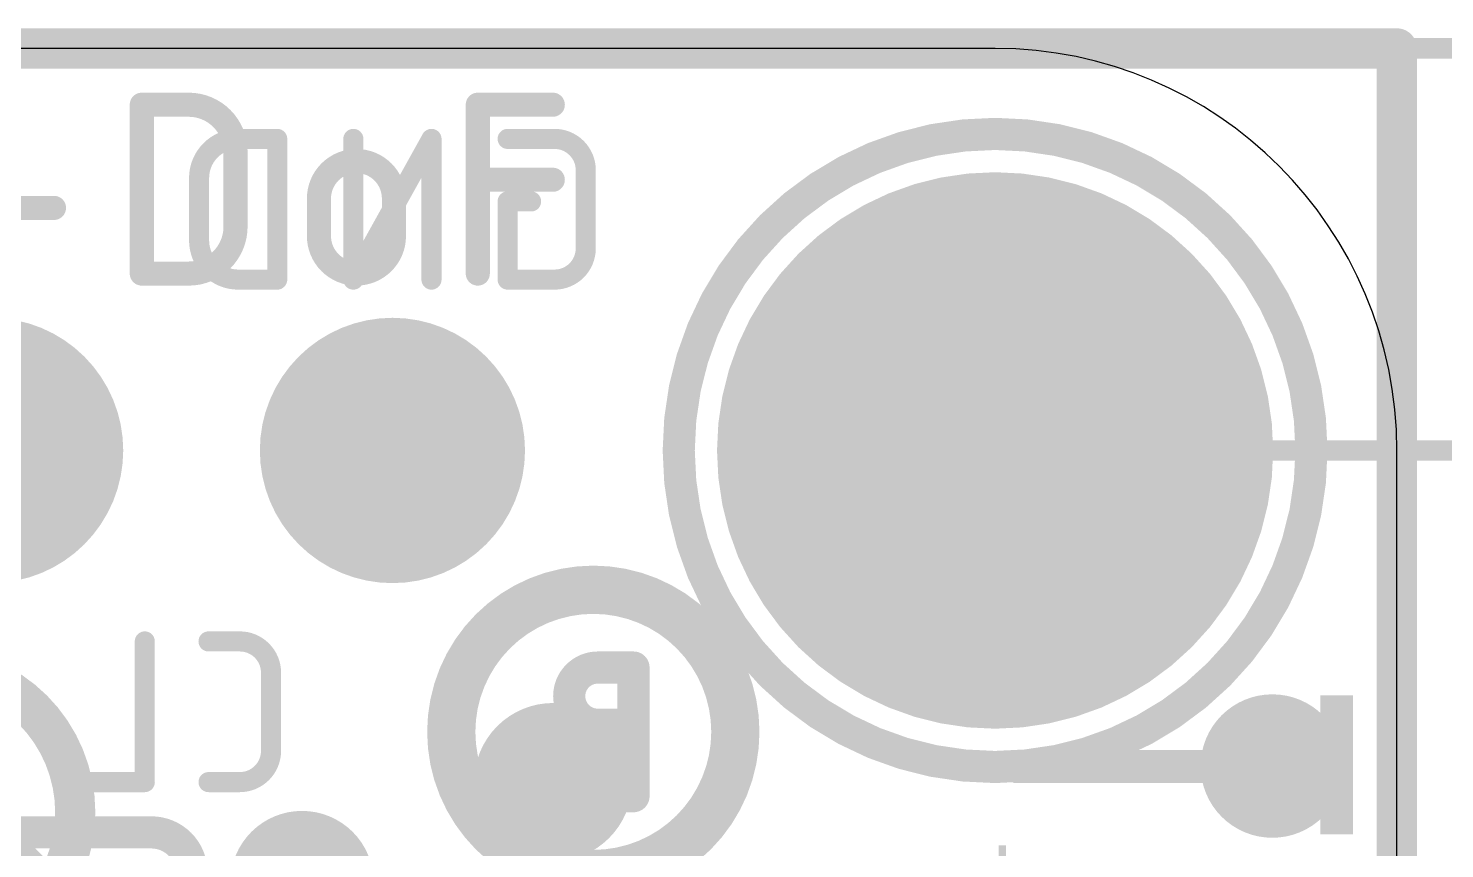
# Model space of a CAD drawing. Extents: x -0.1 to 34.3, y -4.7 to 17.9.
# Drawn here: x 16.75 to 25.7, y 12.72 to 17.91 of the extents above; entities that cross this region are included whole.
import ezdxf

# ---------------------------------------------------------------- set-up
doc = ezdxf.new("R2010")
doc.units = 0
for name, color, linetype in [('1', 12, 'CONTINUOUS'), ('16', 5, 'CONTINUOUS'), ('17', 110, 'CONTINUOUS'), ('18', 110, 'CONTINUOUS'), ('20', 31, 'CONTINUOUS'), ('21', 40, 'CONTINUOUS'), ('22', 6, 'CONTINUOUS'), ('47', 253, 'CONTINUOUS')]:
    doc.layers.add(name, color=color, linetype=linetype)

# ---------------------------------------------------------------- blocks, each defined once
blk = doc.blocks.new('PIE')
at = {"const_width": 0.5}
blk.add_lwpolyline([(0, -0.25, 1), (0, 0.25, 1), (0, -0.25)], format="xyb", dxfattribs=at)
blk = doc.blocks.new('ROUNDP')
at = {"const_width": 0.5}
blk.add_lwpolyline([(0, -0.25, 1), (0, 0.25, 1), (0, -0.25)], format="xyb", dxfattribs=at)
blk = doc.blocks.new('RECT')
blk.add_solid([(-0.5, -0.5), (0.5, -0.5), (-0.5, 0.5), (0.5, 0.5)])
blk = doc.blocks.new('ROUNDV')
at = {"const_width": 0.5}
blk.add_lwpolyline([(0, -0.25, 1), (0, 0.25, 1), (0, -0.25)], format="xyb", dxfattribs=at)

msp = doc.modelspace()

# ---------------------------------------------------------------- linework, layer by layer
at = {"layer": '1', "const_width": 0.254}
for points in [[(0, 17.78), (25.4, 17.78)], [(25.4, 17.78), (25.4, 0)]]:
    msp.add_lwpolyline(points, dxfattribs=at)
at = {"layer": '1', "const_width": 0.127}
for points in [[(25.4635, 17.78, 1), (25.3365, 17.78)], [(25.4, 17.7165, 1), (25.4, 17.8435)]]:
    msp.add_lwpolyline(points, format="xyb", dxfattribs=at)
at = {"layer": '16', "const_width": 0.254}
for points in [[(0, 17.78), (25.4, 17.78)], [(25.4, 17.78), (25.4, 0)], [(16.891, 12.446), (16.51, 12.827)]]:
    msp.add_lwpolyline(points, dxfattribs=at)
at = {"layer": '16', "const_width": 0.127}
for points in [[(25.4635, 17.78, 1), (25.3365, 17.78)], [(25.4, 17.7165, 1), (25.4, 17.8435)]]:
    msp.add_lwpolyline(points, format="xyb", dxfattribs=at)
at = {"layer": '20'}
for p, q in [((22.86, 17.78), (2.54, 17.78)), ((25.4, 2.54), (25.4, 15.24))]:
    msp.add_line(p, q, dxfattribs=at)
msp.add_arc((22.86, 15.24), 2.54, 0, 90, dxfattribs=at)
at = {"layer": '21', "const_width": 0.1524}
for points in [[(17.4655, 16.3576), (17.4655, 17.4244)], [(17.4655, 17.4244), (17.7618, 17.4244)], [(19.5897, 16.3576), (19.5897, 17.4244)], [(19.5897, 17.4244), (20.0638, 17.4244)], [(18.0582, 17.1281), (18.0582, 16.6539)], [(19.5897, 16.9503), (20.0638, 16.9503)], [(16.1992, 16.7725), (16.9104, 16.7725)], [(18.5855, 16.5947), (18.5855, 16.8317)], [(19.0596, 16.8317), (19.0596, 16.5947)], [(17.7618, 16.3576), (17.4655, 16.3576)]]:
    msp.add_lwpolyline(points, dxfattribs=at)
at = {"layer": '21'}
for points, const_width in [([(17.5036, 17.4244, 1), (17.4274, 17.4244)], 0.0762), ([(17.4655, 17.4625, 1), (17.4655, 17.3863)], 0.0762), ([(18.0582, 17.1281, 0.4142), (17.7618, 17.4244)], 0.1524), ([(17.7618, 17.4625, 1), (17.7618, 17.3863)], 0.0762), ([(17.7618, 17.3863, 1), (17.7618, 17.4625)], 0.0762), ([(19.6278, 17.4244, 1), (19.5516, 17.4244)], 0.0762), ([(19.5897, 17.4625, 1), (19.5897, 17.3863)], 0.0762), ([(20.0638, 17.3863, 1), (20.0638, 17.4625)], 0.0762), ([(22.86, 13.24, 1), (22.86, 17.24, 1), (22.86, 13.24)], 0.2032), ([(18.0963, 17.1281, 1), (18.0201, 17.1281)], 0.0762), ([(18.0201, 17.1281, 1), (18.0963, 17.1281)], 0.0762), ([(19.0596, 16.8317, 1), (18.5855, 16.8317)], 0.1524), ([(19.5897, 16.9884, 1), (19.5897, 16.9122)], 0.0762), ([(20.0638, 16.9122, 1), (20.0638, 16.9884)], 0.0762), ([(16.9104, 16.7344, 1), (16.9104, 16.8106)], 0.0762), ([(18.6236, 16.8317, 1), (18.5474, 16.8317)], 0.0762), ([(18.5474, 16.8317, 1), (18.6236, 16.8317)], 0.0762), ([(19.0977, 16.8317, 1), (19.0215, 16.8317)], 0.0762), ([(19.0215, 16.8317, 1), (19.0977, 16.8317)], 0.0762), ([(17.7618, 16.3576, 0.4142), (18.0582, 16.6539)], 0.1524), ([(18.0963, 16.6539, 1), (18.0201, 16.6539)], 0.0762), ([(18.0201, 16.6539, 1), (18.0963, 16.6539)], 0.0762), ([(18.5855, 16.5947, 1), (19.0596, 16.5947)], 0.1524), ([(18.6236, 16.5947, 1), (18.5474, 16.5947)], 0.0762), ([(19.0977, 16.5947, 1), (19.0215, 16.5947)], 0.0762), ([(18.5474, 16.5947, 1), (18.6236, 16.5947)], 0.0762), ([(19.0215, 16.5947, 1), (19.0977, 16.5947)], 0.0762), ([(17.4655, 16.3957, 1), (17.4655, 16.3195)], 0.0762), ([(17.4274, 16.3576, 1), (17.5036, 16.3576)], 0.0762), ([(17.7618, 16.3957, 1), (17.7618, 16.3195)], 0.0762), ([(17.7618, 16.3195, 1), (17.7618, 16.3957)], 0.0762), ([(19.5516, 16.3576, 1), (19.6278, 16.3576)], 0.0762), ([(16.129, 12.0382, 1), (16.129, 13.8698, 1), (16.129, 12.0382)], 0.254)]:
    msp.add_lwpolyline(points, format="xyb", dxfattribs=dict(at, const_width=const_width))
at = {"layer": '22'}
for points, const_width in [([(18.0746, 17.2085, 0.4142), (17.8277, 16.9616)], 0.127), ([(18.0746, 17.2402, 1), (18.0746, 17.1768)], 0.0635), ([(18.0746, 17.1768, 1), (18.0746, 17.2402)], 0.0635), ([(18.3533, 17.2085, 1), (18.2898, 17.2085)], 0.0635), ([(18.3216, 17.1768, 1), (18.3216, 17.2402)], 0.0635), ([(18.8348, 17.2085, 1), (18.7713, 17.2085)], 0.0635), ([(19.3287, 17.2085, 1), (19.2652, 17.2085)], 0.0635), ([(19.3247, 17.1931, 1), (19.2692, 17.2239)], 0.0635), ([(19.7784, 17.2402, 1), (19.7784, 17.1768)], 0.0635), ([(20.0747, 17.2403, 1), (20.0747, 17.1768)], 0.0635), ([(20.2723, 17.0109, 0.4142), (20.0747, 17.2085)], 0.127), ([(20.0747, 17.1768, 1), (20.0747, 17.2402)], 0.0635), ([(17.8594, 16.9616, 1), (17.796, 16.9616)], 0.0635), ([(20.3041, 17.0109, 1), (20.2406, 17.0109)], 0.0635), ([(20.2406, 17.0109, 1), (20.3041, 17.0109)], 0.0635), ([(17.7959, 16.9616, 1), (17.8594, 16.9616)], 0.0635), ([(19.7784, 16.8451, 1), (19.7784, 16.7816)], 0.0635), ([(19.8102, 16.8134, 1), (19.7467, 16.8134)], 0.0635), ([(19.9266, 16.7816, 1), (19.9266, 16.8451)], 0.0635), ([(17.8277, 16.5664, 0.4142), (18.0746, 16.3195)], 0.127), ([(17.8594, 16.5664, 1), (17.796, 16.5664)], 0.0635), ([(17.796, 16.5664, 1), (17.8594, 16.5664)], 0.0635), ([(20.0747, 16.3195, 0.4142), (20.2723, 16.5171)], 0.127), ([(20.304, 16.5171, 1), (20.2405, 16.5171)], 0.0635), ([(20.2406, 16.5171, 1), (20.3041, 16.5171)], 0.0635), ([(18.0746, 16.3513, 1), (18.0746, 16.2878)], 0.0635), ([(18.0746, 16.2878, 1), (18.0746, 16.3513)], 0.0635), ([(18.2898, 16.3195, 1), (18.3533, 16.3195)], 0.0635), ([(18.3216, 16.2878, 1), (18.3216, 16.3513)], 0.0635), ([(18.7713, 16.3195, 1), (18.8348, 16.3195)], 0.0635), ([(18.7753, 16.3349, 1), (18.8308, 16.3041)], 0.0635), ([(19.2652, 16.3195, 1), (19.3287, 16.3195)], 0.0635), ([(19.7784, 16.3513, 1), (19.7784, 16.2878)], 0.0635), ([(19.7467, 16.3195, 1), (19.8102, 16.3195)], 0.0635), ([(20.0747, 16.3513, 1), (20.0747, 16.2878)], 0.0635), ([(20.0747, 16.2878, 1), (20.0747, 16.3513)], 0.0635), ([(20.32, 12.564, 1), (20.32, 14.36, 1), (20.32, 12.564)], 0.3048), ([(17.5162, 14.0335, 1), (17.4527, 14.0335)], 0.0635), ([(17.8875, 14.0653, 1), (17.8875, 14.0017)], 0.0635), ([(18.0851, 14.0653, 1), (18.0851, 14.0018)], 0.0635), ([(18.2826, 13.8359, 0.4142), (18.0851, 14.0335)], 0.127), ([(18.0851, 14.0017, 1), (18.0851, 14.0653)], 0.0635), ([(20.3482, 13.8684, 1), (20.3482, 13.5072)], 0.2032), ([(20.3482, 13.9192, 1), (20.3482, 13.8176)], 0.1016), ([(20.3482, 13.8176, 1), (20.3482, 13.9192)], 0.1016), ([(20.6248, 13.8684, 1), (20.5232, 13.8684)], 0.1016), ([(20.574, 13.8176, 1), (20.574, 13.9192)], 0.1016), ([(18.3144, 13.8359, 1), (18.2509, 13.8359)], 0.0635), ([(18.2509, 13.8359, 1), (18.3144, 13.8359)], 0.0635), ([(20.3482, 13.5072, 1), (20.3482, 13.0556)], 0.2032), ([(20.3482, 13.558, 1), (20.3482, 13.4564)], 0.1016), ([(20.3482, 13.4564, 1), (20.3482, 13.558)], 0.1016), ([(20.3482, 13.4564, 1), (20.3482, 13.558)], 0.1016), ([(20.574, 13.4564, 1), (20.574, 13.558)], 0.1016), ([(18.0851, 13.1445, 0.4142), (18.2826, 13.3421)], 0.127), ([(18.3144, 13.3421, 1), (18.2509, 13.3421)], 0.0635), ([(18.2509, 13.3421, 1), (18.3144, 13.3421)], 0.0635), ([(17.0893, 13.1763, 1), (17.0893, 13.1128)], 0.0635), ([(17.4527, 13.1445, 1), (17.5162, 13.1445)], 0.0635), ([(17.4844, 13.1128, 1), (17.4844, 13.1763)], 0.0635), ([(17.8875, 13.1763, 1), (17.8875, 13.1128)], 0.0635), ([(18.0851, 13.1763, 1), (18.0851, 13.1128)], 0.0635), ([(18.0851, 13.1128, 1), (18.0851, 13.1763)], 0.0635), ([(20.3482, 13.1064, 1), (20.3482, 13.0048)], 0.1016), ([(20.3482, 13.0048, 1), (20.3482, 13.1064)], 0.1016), ([(20.5232, 13.0556, 1), (20.6248, 13.0556)], 0.1016), ([(20.574, 13.0048, 1), (20.574, 13.1064)], 0.1016), ([(17.78, 12.573, 0.4142), (17.526, 12.827)], 0.2032), ([(17.526, 12.8778, 1), (17.526, 12.7762)], 0.1016), ([(17.526, 12.7762, 1), (17.526, 12.8778)], 0.1016)]:
    msp.add_lwpolyline(points, format="xyb", dxfattribs=dict(at, const_width=const_width))
for points, const_width in [([(18.3216, 17.2085), (18.0746, 17.2085)], 0.127), ([(18.3216, 16.3195), (18.3216, 17.2085)], 0.127), ([(19.2969, 17.2085), (18.8031, 16.3195)], 0.127), ([(18.8031, 16.3195), (18.8031, 17.2085)], 0.127), ([(19.2969, 16.3195), (19.2969, 17.2085)], 0.127), ([(20.0747, 17.2085), (19.7784, 17.2085)], 0.127), ([(17.8277, 16.9616), (17.8277, 16.5664)], 0.127), ([(20.2723, 16.5171), (20.2723, 17.0109)], 0.127), ([(19.9266, 16.8134), (19.7784, 16.8134)], 0.127), ([(19.7784, 16.8134), (19.7784, 16.3195)], 0.127), ([(18.0746, 16.3195), (18.3216, 16.3195)], 0.127), ([(19.7784, 16.3195), (20.0747, 16.3195)], 0.127), ([(17.4844, 14.0335), (17.4844, 13.1445)], 0.127), ([(18.0851, 14.0335), (17.8875, 14.0335)], 0.127), ([(20.574, 13.8684), (20.3482, 13.8684)], 0.2032), ([(20.574, 13.0556), (20.574, 13.8684)], 0.2032), ([(18.2826, 13.3421), (18.2826, 13.8359)], 0.127), ([(20.574, 13.5072), (20.3482, 13.5072)], 0.2032), ([(17.4844, 13.1445), (17.0893, 13.1445)], 0.127), ([(17.8875, 13.1445), (18.0851, 13.1445)], 0.127), ([(20.3482, 13.0556), (20.574, 13.0556)], 0.2032), ([(17.526, 12.827), (14.732, 12.827)], 0.2032)]:
    msp.add_lwpolyline(points, dxfattribs=dict(at, const_width=const_width))
at = {"layer": '47', "const_width": 0.13}
for points in [[(22.86, 17.78), (34.208, 17.78)], [(22.86, 15.24), (30.906, 15.24)]]:
    msp.add_lwpolyline(points, dxfattribs=at)
at = {"layer": '47', "const_width": 0.065}
for points in [[(22.86, 17.8125, 1), (22.86, 17.7475)], [(22.86, 15.2725, 1), (22.86, 15.2075)]]:
    msp.add_lwpolyline(points, format="xyb", dxfattribs=at)

# ---------------------------------------------------------------- block references
at = {"layer": '1'}
msp.add_blockref('PIE', (20.066, 13.1445), dxfattribs=at)
at = {"layer": '17', "xscale": 3.516, "yscale": 3.516}
msp.add_blockref('ROUNDP', (22.86, 15.24), dxfattribs=at)
msp.add_blockref('ROUNDP', (22.86, 15.24), dxfattribs=at)
at = {"layer": '17', "xscale": 1.6764, "yscale": 1.6764, "rotation": 90}
for p in [(16.51, 15.24), (16.51, 15.24), (19.05, 15.24), (19.05, 15.24)]:
    msp.add_blockref('ROUNDP', p, dxfattribs=at)
at = {"layer": '18', "xscale": 0.9064, "yscale": 0.9064}
for p in [(24.6126, 13.2461), (24.6126, 13.2461), (18.4785, 12.5095), (18.4785, 12.5095)]:
    msp.add_blockref('ROUNDV', p, dxfattribs=at)
at = {"layer": '22', "rotation": 90}
for p, xscale, yscale in [((24.9267, 13.2537), 0.8788, 0.0231), ((24.9498, 13.2537), 0.8788, 0.0231), ((24.9729, 13.2537), 0.8788, 0.0231), ((24.996, 13.2537), 0.8788, 0.0231), ((25.019, 13.2537), 0.8788, 0.0229), ((25.042, 13.2537), 0.8788, 0.0231), ((25.0651, 13.2537), 0.8788, 0.0231), ((25.0882, 13.2537), 0.8788, 0.0231), ((25.1113, 13.2537), 0.8788, 0.0231), ((22.987, 13.2436), 0.2083, 0.0229), ((23.01, 13.2436), 0.2083, 0.0231), ((23.0331, 13.2436), 0.2083, 0.0231), ((23.0562, 13.2436), 0.2083, 0.0231), ((23.0793, 13.2436), 0.2083, 0.0231), ((23.1024, 13.2436), 0.2083, 0.0231), ((23.1256, 13.2436), 0.2083, 0.0231), ((23.1487, 13.2436), 0.2083, 0.0231), ((23.1718, 13.2436), 0.2083, 0.0231), ((23.1949, 13.2436), 0.2083, 0.0231), ((23.218, 13.2436), 0.2083, 0.0231), ((23.241, 13.2436), 0.2083, 0.0229), ((23.264, 13.2436), 0.2083, 0.0231), ((23.2871, 13.2436), 0.2083, 0.0231), ((23.3102, 13.2436), 0.2083, 0.0231), ((23.3333, 13.2436), 0.2083, 0.0231), ((23.3564, 13.2436), 0.2083, 0.0231), ((23.3796, 13.2436), 0.2083, 0.0231), ((23.4027, 13.2436), 0.2083, 0.0231), ((23.4258, 13.2436), 0.2083, 0.0231), ((23.4489, 13.2436), 0.2083, 0.0231), ((23.472, 13.2436), 0.2083, 0.0231), ((23.495, 13.2436), 0.2083, 0.0229), ((23.518, 13.2436), 0.2083, 0.0231), ((23.5411, 13.2436), 0.2083, 0.0231), ((23.5642, 13.2436), 0.2083, 0.0231), ((23.5873, 13.2436), 0.2083, 0.0231), ((23.6104, 13.2436), 0.2083, 0.0231), ((23.6336, 13.2436), 0.2083, 0.0231), ((23.6567, 13.2436), 0.2083, 0.0231), ((23.6798, 13.2436), 0.2083, 0.0231), ((23.7029, 13.2436), 0.2083, 0.0231), ((23.726, 13.2436), 0.2083, 0.0231), ((23.749, 13.2436), 0.2083, 0.0229), ((23.772, 13.2436), 0.2083, 0.0231), ((23.7951, 13.2436), 0.2083, 0.0231), ((23.8182, 13.2436), 0.2083, 0.0231), ((23.8413, 13.2436), 0.2083, 0.0231), ((23.8644, 13.2436), 0.2083, 0.0231), ((23.8876, 13.2436), 0.2083, 0.0231), ((23.9107, 13.2436), 0.2083, 0.0231), ((23.9338, 13.2436), 0.2083, 0.0231), ((23.9569, 13.2436), 0.2083, 0.0231), ((23.98, 13.2436), 0.2083, 0.0231), ((24.003, 13.2436), 0.2083, 0.0229), ((24.026, 13.2436), 0.2083, 0.0231), ((24.0491, 13.2436), 0.2083, 0.0231), ((24.0722, 13.2436), 0.2083, 0.0231), ((24.0953, 13.2436), 0.2083, 0.0231), ((24.1184, 13.2436), 0.2083, 0.0231), ((24.1416, 13.2436), 0.2083, 0.0231), ((24.1647, 13.2436), 0.2083, 0.0231), ((24.1878, 13.2436), 0.2083, 0.0231), ((24.2109, 13.2436), 0.2083, 0.0231), ((24.234, 13.2436), 0.2083, 0.0231), ((24.257, 13.2436), 0.2083, 0.0229), ((24.28, 13.2436), 0.2083, 0.0231), ((24.3031, 13.2436), 0.2083, 0.0231), ((24.3262, 13.2436), 0.2083, 0.0231), ((24.3493, 13.2436), 0.2083, 0.0231), ((24.3724, 13.2436), 0.2083, 0.0231), ((24.3956, 13.2436), 0.2083, 0.0231), ((24.4187, 13.2436), 0.2083, 0.0231), ((24.4418, 13.2436), 0.2083, 0.0231), ((24.4649, 13.2436), 0.2083, 0.0231), ((24.488, 13.2436), 0.2083, 0.0231), ((24.511, 13.2436), 0.2083, 0.0229), ((24.534, 13.2436), 0.2083, 0.0231), ((24.5571, 13.2436), 0.2083, 0.0231), ((24.5802, 13.2436), 0.2083, 0.0231), ((24.6033, 13.2436), 0.2083, 0.0231), ((24.6264, 13.2436), 0.2083, 0.0231), ((24.6496, 13.2436), 0.2083, 0.0231), ((24.6727, 13.2436), 0.2083, 0.0231), ((24.6958, 13.2436), 0.2083, 0.0231), ((24.7189, 13.2436), 0.2083, 0.0231), ((24.742, 13.2436), 0.2083, 0.0231), ((24.765, 13.2436), 0.2083, 0.0229), ((24.788, 13.2436), 0.2083, 0.0231), ((24.8111, 13.2436), 0.2083, 0.0231), ((24.8342, 13.2436), 0.2083, 0.0231), ((24.8573, 13.2436), 0.2083, 0.0231), ((24.8804, 13.2436), 0.2083, 0.0231), ((24.9036, 13.2436), 0.2083, 0.0231), ((22.8947, 12.573), 0.3454, 0.0231), ((22.9178, 12.5501), 0.3912, 0.0231)]:
    msp.add_blockref('RECT', p, dxfattribs=dict(at, xscale=xscale, yscale=yscale))

doc.saveas('drawing.dxf')
